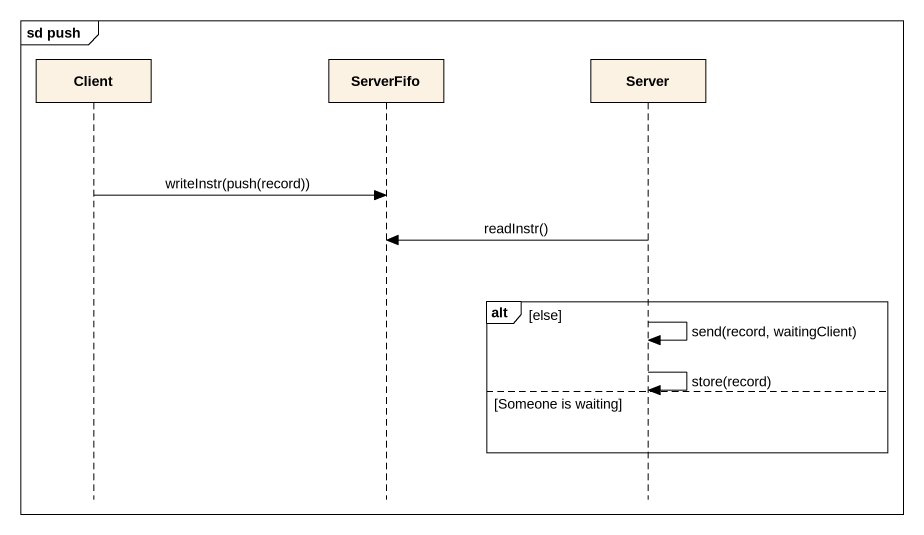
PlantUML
@startuml
mainframe sd push
hide footbox
participant Client
participant ServerFifo
participant Server

Client -> ServerFifo : writeInstr(push(record))
Server -> ServerFifo : readInstr()
alt else
  Server -> Server : send(record, waitingClient)
  Server -> Server : store(record)
else Someone is waiting
end
@enduml
